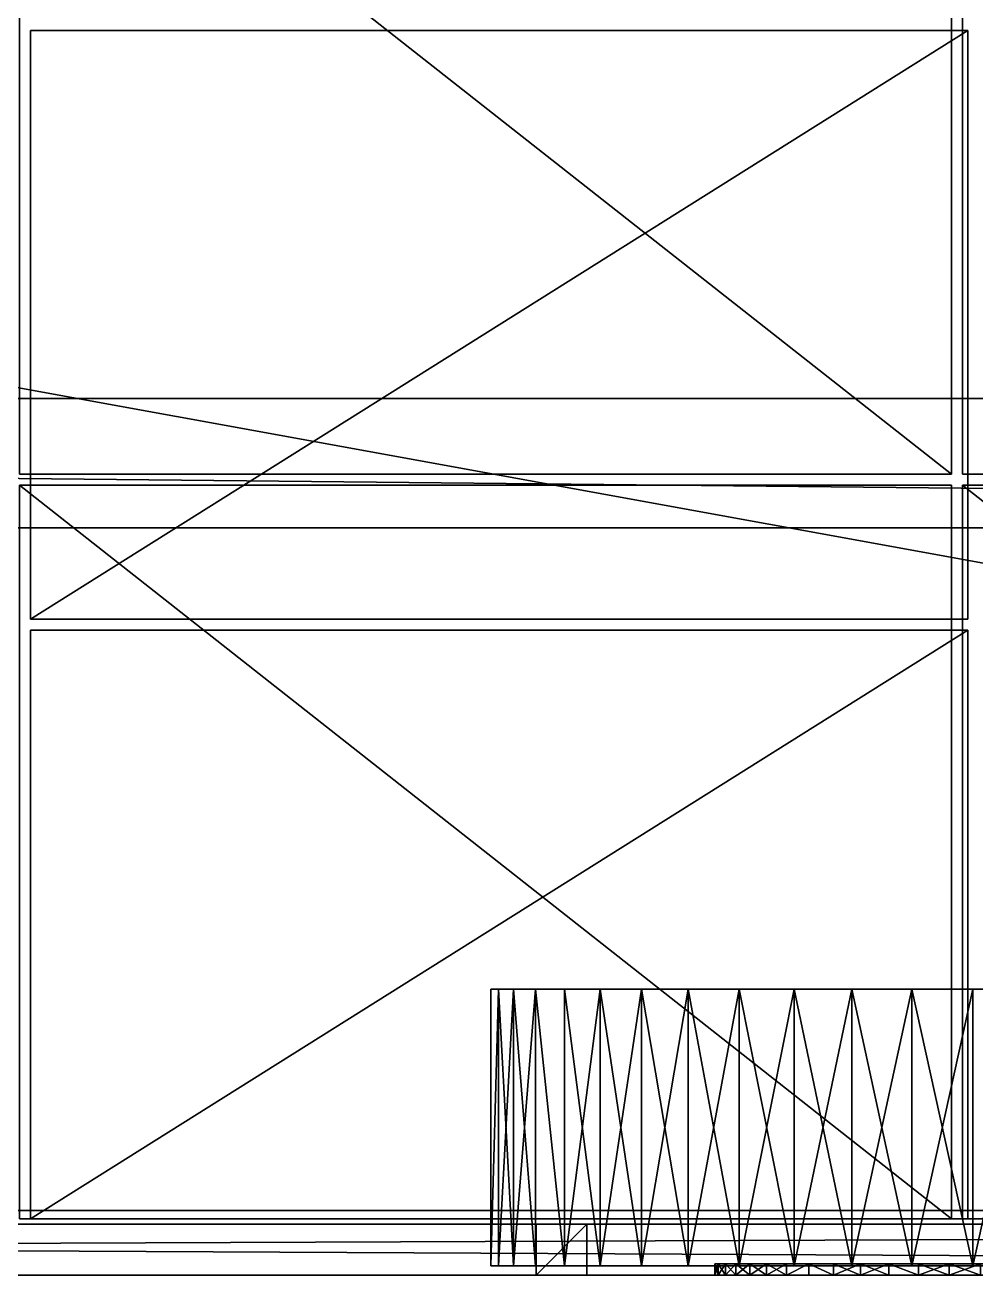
# Model space of a CAD drawing. Header units: millimetres. Extents: x -3100 to 14040, y -1280 to 1295.
# Drawn here: x 8756 to 9787, y -1280 to 75 of the extents above; entities that cross this region are included whole.
import ezdxf

# ---------------------------------------------------------------- set-up
doc = ezdxf.new("R2010")
doc.units = ezdxf.units.MM

msp = doc.modelspace()

# ---------------------------------------------------------------- linework, layer by layer
at = {"layer": 'CAD_75LAB'}
for points in [[(14040, -1280, 1160), (-40, -1280, 1160), (-40, 1280, 1160)], [(14040, 1280, 1160), (14040, -1280, 1160), (-40, 1280, 1160)], [(14040, -1280, 1250), (-40, 1280, 1250), (-40, -1280, 1250)], [(14040, 1280, 1250), (-40, 1280, 1250), (14040, -1280, 1250)], [(9760, -412, 1253), (8750, -412, 1253), (8750, 383, 1253)], [(9760, 383, 1253), (9760, -412, 1253), (8750, 383, 1253)], [(9760, -412, 1945), (8750, 383, 1945), (8750, -412, 1945)], [(9760, 383, 1945), (8750, 383, 1945), (9760, -412, 1945)], [(9760, -412, 1951), (8750, -412, 1951), (8750, 383, 1951)], [(9760, 383, 1951), (9760, -412, 1951), (8750, 383, 1951)], [(9760, -412, 2643), (8750, 383, 2643), (8750, -412, 2643)], [(9760, 383, 2643), (8750, 383, 2643), (9760, -412, 2643)], [(9760, -412, 2649), (8750, -412, 2649), (8750, 383, 2649)], [(9760, 383, 2649), (9760, -412, 2649), (8750, 383, 2649)], [(9760, -412, 3341), (8750, 383, 3341), (8750, -412, 3341)], [(9760, 383, 3341), (8750, 383, 3341), (9760, -412, 3341)], [(9760, -412, 1945), (9760, -412, 1253), (9760, 383, 1253)], [(9760, -412, 1945), (9760, 383, 1253), (9760, 383, 1945)], [(9760, -412, 2643), (9760, -412, 1951), (9760, 383, 1951)], [(9760, -412, 2643), (9760, 383, 1951), (9760, 383, 2643)], [(9760, -412, 3341), (9760, -412, 2649), (9760, 383, 2649)], [(9760, -412, 3341), (9760, 383, 2649), (9760, 383, 3341)], [(9772, -412, 1945), (9772, 383, 1253), (9772, -412, 1253)], [(9772, -412, 1945), (9772, 383, 1945), (9772, 383, 1253)], [(10782, -412, 1253), (9772, -412, 1253), (9772, 383, 1253)], [(10782, 383, 1253), (10782, -412, 1253), (9772, 383, 1253)], [(10782, -412, 1945), (9772, 383, 1945), (9772, -412, 1945)], [(10782, 383, 1945), (9772, 383, 1945), (10782, -412, 1945)], [(9772, -412, 2643), (9772, 383, 1951), (9772, -412, 1951)], [(9772, -412, 2643), (9772, 383, 2643), (9772, 383, 1951)], [(10782, -412, 1951), (9772, -412, 1951), (9772, 383, 1951)], [(10782, 383, 1951), (10782, -412, 1951), (9772, 383, 1951)], [(10782, -412, 2643), (9772, 383, 2643), (9772, -412, 2643)], [(10782, 383, 2643), (9772, 383, 2643), (10782, -412, 2643)], [(9772, -412, 3341), (9772, 383, 2649), (9772, -412, 2649)], [(9772, -412, 3341), (9772, 383, 3341), (9772, 383, 2649)], [(10782, -412, 2649), (9772, -412, 2649), (9772, 383, 2649)], [(10782, 383, 2649), (10782, -412, 2649), (9772, 383, 2649)], [(10782, -412, 3341), (9772, 383, 3341), (9772, -412, 3341)], [(10782, 383, 3341), (9772, 383, 3341), (10782, -412, 3341)], [(8762, -569, 3461), (8762, 69, 3347), (8762, -569, 3347)], [(8762, -569, 3461), (8762, 69, 3461), (8762, 69, 3347)], [(9778, 69, 3347), (8762, 69, 3347), (8762, 69, 3461)], [(9778, 69, 3461), (9778, 69, 3347), (8762, 69, 3461)], [(9778, 69, 3347), (8762, -569, 3347), (8762, 69, 3347)], [(9778, 69, 3347), (9778, -569, 3347), (8762, -569, 3347)], [(9778, 69, 3461), (8762, 69, 3461), (8762, -569, 3461)], [(9778, 69, 3461), (8762, -569, 3461), (9778, -569, 3461)], [(8762, -569, 3581), (8762, 69, 3467), (8762, -569, 3467)], [(8762, -569, 3581), (8762, 69, 3581), (8762, 69, 3467)], [(9778, 69, 3467), (8762, 69, 3467), (8762, 69, 3581)], [(9778, 69, 3581), (9778, 69, 3467), (8762, 69, 3581)], [(9778, 69, 3467), (8762, -569, 3467), (8762, 69, 3467)], [(9778, 69, 3467), (9778, -569, 3467), (8762, -569, 3467)], [(9778, 69, 3581), (8762, 69, 3581), (8762, -569, 3581)], [(9778, 69, 3581), (8762, -569, 3581), (9778, -569, 3581)], [(8762, -569, 3701), (8762, 69, 3587), (8762, -569, 3587)], [(8762, -569, 3701), (8762, 69, 3701), (8762, 69, 3587)], [(9778, 69, 3587), (8762, 69, 3587), (8762, 69, 3701)], [(9778, 69, 3701), (9778, 69, 3587), (8762, 69, 3701)], [(9778, 69, 3587), (8762, -569, 3587), (8762, 69, 3587)], [(9778, 69, 3587), (9778, -569, 3587), (8762, -569, 3587)], [(9778, 69, 3701), (8762, 69, 3701), (8762, -569, 3701)], [(9778, 69, 3701), (8762, -569, 3701), (9778, -569, 3701)], [(8762, -569, 3821), (8762, 69, 3707), (8762, -569, 3707)], [(8762, -569, 3821), (8762, 69, 3821), (8762, 69, 3707)], [(9778, 69, 3707), (8762, 69, 3707), (8762, 69, 3821)], [(9778, 69, 3821), (9778, 69, 3707), (8762, 69, 3821)], [(9778, 69, 3707), (8762, -569, 3707), (8762, 69, 3707)], [(9778, 69, 3707), (9778, -569, 3707), (8762, -569, 3707)], [(9778, 69, 3821), (8762, 69, 3821), (8762, -569, 3821)], [(9778, 69, 3821), (8762, -569, 3821), (9778, -569, 3821)], [(9778, -569, 3461), (9778, -569, 3347), (9778, 69, 3347)], [(9778, -569, 3461), (9778, 69, 3347), (9778, 69, 3461)], [(9778, -569, 3581), (9778, -569, 3467), (9778, 69, 3467)], [(9778, -569, 3581), (9778, 69, 3467), (9778, 69, 3581)], [(9778, -569, 3701), (9778, -569, 3587), (9778, 69, 3587)], [(9778, -569, 3701), (9778, 69, 3587), (9778, 69, 3701)], [(9778, -569, 3821), (9778, -569, 3707), (9778, 69, 3707)], [(9778, -569, 3821), (9778, 69, 3707), (9778, 69, 3821)], [(13960, -330, 1160), (13960, -330, 910), (300, -330, 910)], [(13960, -330, 1160), (300, -330, 910), (300, -330, 1160)], [(13960, -470, 910), (300, -470, 910), (300, -330, 910)], [(13960, -330, 910), (13960, -470, 910), (300, -330, 910)], [(13960, -470, 1160), (300, -330, 1160), (300, -470, 1160)], [(13960, -330, 1160), (300, -330, 1160), (13960, -470, 1160)], [(9760, -412, 1253), (8750, -412, 1945), (8750, -412, 1253)], [(9760, -412, 1945), (8750, -412, 1945), (9760, -412, 1253)], [(9760, -412, 1951), (8750, -412, 2643), (8750, -412, 1951)], [(9760, -412, 2643), (8750, -412, 2643), (9760, -412, 1951)], [(9760, -412, 2649), (8750, -412, 3341), (8750, -412, 2649)], [(9760, -412, 3341), (8750, -412, 3341), (9760, -412, 2649)], [(10782, -412, 1253), (9772, -412, 1945), (9772, -412, 1253)], [(10782, -412, 1945), (9772, -412, 1945), (10782, -412, 1253)], [(10782, -412, 1951), (9772, -412, 2643), (9772, -412, 1951)], [(10782, -412, 2643), (9772, -412, 2643), (10782, -412, 1951)], [(10782, -412, 2649), (9772, -412, 3341), (9772, -412, 2649)], [(10782, -412, 3341), (9772, -412, 3341), (10782, -412, 2649)], [(9760, -424, 1253), (8750, -424, 1253), (8750, -424, 1945)], [(9760, -424, 1945), (9760, -424, 1253), (8750, -424, 1945)], [(9760, -1219, 1253), (8750, -1219, 1253), (8750, -424, 1253)], [(9760, -424, 1253), (9760, -1219, 1253), (8750, -424, 1253)], [(9760, -1219, 1945), (8750, -424, 1945), (8750, -1219, 1945)], [(9760, -424, 1945), (8750, -424, 1945), (9760, -1219, 1945)], [(9760, -424, 1951), (8750, -424, 1951), (8750, -424, 2643)], [(9760, -424, 2643), (9760, -424, 1951), (8750, -424, 2643)], [(9760, -1219, 1951), (8750, -1219, 1951), (8750, -424, 1951)], [(9760, -424, 1951), (9760, -1219, 1951), (8750, -424, 1951)], [(9760, -1219, 2643), (8750, -424, 2643), (8750, -1219, 2643)], [(9760, -424, 2643), (8750, -424, 2643), (9760, -1219, 2643)], [(9760, -424, 2649), (8750, -424, 2649), (8750, -424, 3341)], [(9760, -424, 3341), (9760, -424, 2649), (8750, -424, 3341)], [(9760, -1219, 2649), (8750, -1219, 2649), (8750, -424, 2649)], [(9760, -424, 2649), (9760, -1219, 2649), (8750, -424, 2649)], [(9760, -1219, 3341), (8750, -424, 3341), (8750, -1219, 3341)], [(9760, -424, 3341), (8750, -424, 3341), (9760, -1219, 3341)], [(9760, -1219, 1945), (9760, -1219, 1253), (9760, -424, 1253)], [(9760, -1219, 1945), (9760, -424, 1253), (9760, -424, 1945)], [(9760, -1219, 2643), (9760, -1219, 1951), (9760, -424, 1951)], [(9760, -1219, 2643), (9760, -424, 1951), (9760, -424, 2643)], [(9760, -1219, 3341), (9760, -1219, 2649), (9760, -424, 2649)], [(9760, -1219, 3341), (9760, -424, 2649), (9760, -424, 3341)], [(9772, -1219, 1945), (9772, -424, 1253), (9772, -1219, 1253)], [(9772, -1219, 1945), (9772, -424, 1945), (9772, -424, 1253)], [(10782, -424, 1253), (9772, -424, 1253), (9772, -424, 1945)], [(10782, -424, 1945), (10782, -424, 1253), (9772, -424, 1945)], [(10782, -1219, 1253), (9772, -1219, 1253), (9772, -424, 1253)], [(10782, -424, 1253), (10782, -1219, 1253), (9772, -424, 1253)], [(10782, -1219, 1945), (9772, -424, 1945), (9772, -1219, 1945)], [(10782, -424, 1945), (9772, -424, 1945), (10782, -1219, 1945)], [(9772, -1219, 2643), (9772, -424, 1951), (9772, -1219, 1951)], [(9772, -1219, 2643), (9772, -424, 2643), (9772, -424, 1951)], [(10782, -424, 1951), (9772, -424, 1951), (9772, -424, 2643)], [(10782, -424, 2643), (10782, -424, 1951), (9772, -424, 2643)], [(10782, -1219, 1951), (9772, -1219, 1951), (9772, -424, 1951)], [(10782, -424, 1951), (10782, -1219, 1951), (9772, -424, 1951)], [(10782, -1219, 2643), (9772, -424, 2643), (9772, -1219, 2643)], [(10782, -424, 2643), (9772, -424, 2643), (10782, -1219, 2643)], [(9772, -1219, 3341), (9772, -424, 2649), (9772, -1219, 2649)], [(9772, -1219, 3341), (9772, -424, 3341), (9772, -424, 2649)], [(10782, -424, 2649), (9772, -424, 2649), (9772, -424, 3341)], [(10782, -424, 3341), (10782, -424, 2649), (9772, -424, 3341)], [(10782, -1219, 2649), (9772, -1219, 2649), (9772, -424, 2649)], [(10782, -424, 2649), (10782, -1219, 2649), (9772, -424, 2649)], [(10782, -1219, 3341), (9772, -424, 3341), (9772, -1219, 3341)], [(10782, -424, 3341), (9772, -424, 3341), (10782, -1219, 3341)], [(13960, -470, 1160), (300, -470, 910), (13960, -470, 910)], [(13960, -470, 1160), (300, -470, 1160), (300, -470, 910)], [(9778, -569, 3347), (8762, -569, 3461), (8762, -569, 3347)], [(9778, -569, 3461), (8762, -569, 3461), (9778, -569, 3347)], [(9778, -569, 3467), (8762, -569, 3581), (8762, -569, 3467)], [(9778, -569, 3581), (8762, -569, 3581), (9778, -569, 3467)], [(9778, -569, 3587), (8762, -569, 3701), (8762, -569, 3587)], [(9778, -569, 3701), (8762, -569, 3701), (9778, -569, 3587)], [(9778, -569, 3707), (8762, -569, 3821), (8762, -569, 3707)], [(9778, -569, 3821), (8762, -569, 3821), (9778, -569, 3707)], [(8762, -1219, 3461), (8762, -581, 3347), (8762, -1219, 3347)], [(8762, -1219, 3461), (8762, -581, 3461), (8762, -581, 3347)], [(9778, -581, 3347), (8762, -581, 3347), (8762, -581, 3461)], [(9778, -581, 3461), (9778, -581, 3347), (8762, -581, 3461)], [(9778, -581, 3347), (8762, -1219, 3347), (8762, -581, 3347)], [(9778, -581, 3347), (9778, -1219, 3347), (8762, -1219, 3347)], [(9778, -581, 3461), (8762, -581, 3461), (8762, -1219, 3461)], [(9778, -581, 3461), (8762, -1219, 3461), (9778, -1219, 3461)], [(8762, -1219, 3581), (8762, -581, 3467), (8762, -1219, 3467)], [(8762, -1219, 3581), (8762, -581, 3581), (8762, -581, 3467)], [(9778, -581, 3467), (8762, -581, 3467), (8762, -581, 3581)], [(9778, -581, 3581), (9778, -581, 3467), (8762, -581, 3581)], [(9778, -581, 3467), (8762, -1219, 3467), (8762, -581, 3467)], [(9778, -581, 3467), (9778, -1219, 3467), (8762, -1219, 3467)], [(9778, -581, 3581), (8762, -581, 3581), (8762, -1219, 3581)], [(9778, -581, 3581), (8762, -1219, 3581), (9778, -1219, 3581)], [(8762, -1219, 3701), (8762, -581, 3587), (8762, -1219, 3587)], [(8762, -1219, 3701), (8762, -581, 3701), (8762, -581, 3587)], [(9778, -581, 3587), (8762, -581, 3587), (8762, -581, 3701)], [(9778, -581, 3701), (9778, -581, 3587), (8762, -581, 3701)], [(9778, -581, 3587), (8762, -1219, 3587), (8762, -581, 3587)], [(9778, -581, 3587), (9778, -1219, 3587), (8762, -1219, 3587)], [(9778, -581, 3701), (8762, -581, 3701), (8762, -1219, 3701)], [(9778, -581, 3701), (8762, -1219, 3701), (9778, -1219, 3701)], [(8762, -1219, 3821), (8762, -581, 3707), (8762, -1219, 3707)], [(8762, -1219, 3821), (8762, -581, 3821), (8762, -581, 3707)], [(9778, -581, 3707), (8762, -581, 3707), (8762, -581, 3821)], [(9778, -581, 3821), (9778, -581, 3707), (8762, -581, 3821)], [(9778, -581, 3707), (8762, -1219, 3707), (8762, -581, 3707)], [(9778, -581, 3707), (9778, -1219, 3707), (8762, -1219, 3707)], [(9778, -581, 3821), (8762, -581, 3821), (8762, -1219, 3821)], [(9778, -581, 3821), (8762, -1219, 3821), (9778, -1219, 3821)], [(9778, -1219, 3461), (9778, -1219, 3347), (9778, -581, 3347)], [(9778, -1219, 3461), (9778, -581, 3347), (9778, -581, 3461)], [(9778, -1219, 3581), (9778, -1219, 3467), (9778, -581, 3467)], [(9778, -1219, 3581), (9778, -581, 3467), (9778, -581, 3581)], [(9778, -1219, 3701), (9778, -1219, 3587), (9778, -581, 3587)], [(9778, -1219, 3701), (9778, -581, 3587), (9778, -581, 3701)], [(9778, -1219, 3821), (9778, -1219, 3707), (9778, -581, 3707)], [(9778, -1219, 3821), (9778, -581, 3707), (9778, -581, 3821)], [(9261.02, -1270, 573.24), (9269.19, -1270, 639.22), (9269.19, -970, 639.22)], [(9261.02, -1270, 573.24), (9269.19, -970, 639.22), (9261.02, -970, 573.24)], [(9261.02, -1270, 506.76), (9261.02, -1270, 573.24), (9261.02, -970, 573.24)], [(9261.02, -1270, 506.76), (9261.02, -970, 573.24), (9261.02, -970, 506.76)], [(9261.02, -1270, 506.76), (9261.02, -970, 506.76), (9269.19, -970, 440.78)], [(9269.19, -1270, 440.78), (9261.02, -1270, 506.76), (9269.19, -970, 440.78)], [(9261.02, -970, 506.76), (9285.41, -970, 376.3), (9269.19, -970, 440.78)], [(9261.02, -970, 506.76), (9309.43, -970, 314.3), (9285.41, -970, 376.3)], [(9269.19, -970, 639.22), (9261.02, -970, 506.76), (9261.02, -970, 573.24)], [(9269.19, -970, 639.22), (9309.43, -970, 314.3), (9261.02, -970, 506.76)], [(9269.19, -1270, 639.22), (9285.41, -1270, 703.7), (9285.41, -970, 703.7)], [(9269.19, -1270, 639.22), (9285.41, -970, 703.7), (9269.19, -970, 639.22)], [(9285.41, -1270, 376.3), (9269.19, -1270, 440.78), (9269.19, -970, 440.78)], [(9285.41, -1270, 376.3), (9269.19, -970, 440.78), (9285.41, -970, 376.3)], [(9269.19, -970, 639.22), (9424.09, -970, 152.33), (9309.43, -970, 314.3)], [(9474.58, -970, 970.93), (9269.19, -970, 639.22), (9285.41, -970, 703.7)], [(9849.83, -970, 1077.7), (9269.19, -970, 639.22), (9474.58, -970, 970.93)], [(9849.83, -970, 1077.7), (9424.09, -970, 152.33), (9269.19, -970, 639.22)], [(9285.41, -1270, 703.7), (9309.43, -970, 765.7), (9285.41, -970, 703.7)], [(9285.41, -1270, 703.7), (9309.43, -1270, 765.7), (9309.43, -970, 765.7)], [(9309.43, -1270, 314.3), (9285.41, -1270, 376.3), (9285.41, -970, 376.3)], [(9309.43, -1270, 314.3), (9285.41, -970, 376.3), (9309.43, -970, 314.3)], [(9340.88, -970, 824.27), (9285.41, -970, 703.7), (9309.43, -970, 765.7)], [(9474.58, -970, 970.93), (9285.41, -970, 703.7), (9340.88, -970, 824.27)], [(9340.88, -1270, 824.27), (9340.88, -970, 824.27), (9309.43, -970, 765.7)], [(9309.43, -1270, 765.7), (9340.88, -1270, 824.27), (9309.43, -970, 765.7)], [(9340.88, -1270, 255.73), (9309.43, -1270, 314.3), (9309.43, -970, 314.3)], [(9340.88, -1270, 255.73), (9309.43, -970, 314.3), (9340.88, -970, 255.73)], [(9309.43, -970, 314.3), (9424.09, -970, 152.33), (9340.88, -970, 255.73)], [(9340.88, -1270, 824.27), (9379.3, -970, 878.54), (9340.88, -970, 824.27)], [(9340.88, -1270, 824.27), (9379.3, -1270, 878.54), (9379.3, -970, 878.54)], [(9379.3, -1270, 201.46), (9340.88, -1270, 255.73), (9340.88, -970, 255.73)], [(9379.3, -1270, 201.46), (9340.88, -970, 255.73), (9379.3, -970, 201.46)], [(9340.88, -970, 255.73), (9424.09, -970, 152.33), (9379.3, -970, 201.46)], [(9474.58, -970, 970.93), (9340.88, -970, 824.27), (9379.3, -970, 878.54)], [(9379.3, -1270, 878.54), (9424.09, -970, 927.67), (9379.3, -970, 878.54)], [(9379.3, -1270, 878.54), (9424.09, -1270, 927.67), (9424.09, -970, 927.67)], [(9424.09, -1270, 152.33), (9379.3, -1270, 201.46), (9379.3, -970, 201.46)], [(9424.09, -1270, 152.33), (9379.3, -970, 201.46), (9424.09, -970, 152.33)], [(9474.58, -970, 970.93), (9379.3, -970, 878.54), (9424.09, -970, 927.67)], [(9424.09, -1270, 927.67), (9474.58, -970, 970.93), (9424.09, -970, 927.67)], [(9424.09, -1270, 927.67), (9474.58, -1270, 970.93), (9474.58, -970, 970.93)], [(9474.58, -1270, 109.07), (9424.09, -1270, 152.33), (9424.09, -970, 152.33)], [(9474.58, -1270, 109.07), (9424.09, -970, 152.33), (9474.58, -970, 109.07)], [(9530, -970, 72.35), (9474.58, -970, 109.07), (9424.09, -970, 152.33)], [(9589.52, -970, 42.71), (9530, -970, 72.35), (9424.09, -970, 152.33)], [(9849.83, -970, 2.3), (9589.52, -970, 42.71), (9424.09, -970, 152.33)], [(10335.91, -970, 606.36), (9424.09, -970, 152.33), (9849.83, -970, 1077.7)], [(10335.91, -970, 606.36), (9849.83, -970, 2.3), (9424.09, -970, 152.33)], [(9474.58, -1270, 970.93), (9530, -970, 1007.65), (9474.58, -970, 970.93)], [(9474.58, -1270, 970.93), (9530, -1270, 1007.65), (9530, -970, 1007.65)], [(9530, -1270, 72.35), (9474.58, -1270, 109.07), (9474.58, -970, 109.07)], [(9530, -1270, 72.35), (9474.58, -970, 109.07), (9530, -970, 72.35)], [(9849.83, -970, 1077.7), (9474.58, -970, 970.93), (9530, -970, 1007.65)], [(9530, -1270, 1007.65), (9589.52, -970, 1037.29), (9530, -970, 1007.65)], [(9530, -1270, 1007.65), (9589.52, -1270, 1037.29), (9589.52, -970, 1037.29)], [(9589.52, -1270, 42.71), (9530, -1270, 72.35), (9530, -970, 72.35)], [(9589.52, -1270, 42.71), (9530, -970, 72.35), (9589.52, -970, 42.71)], [(9652.22, -970, 1059.39), (9530, -970, 1007.65), (9589.52, -970, 1037.29)], [(9849.83, -970, 1077.7), (9530, -970, 1007.65), (9652.22, -970, 1059.39)], [(9652.22, -1270, 1059.39), (9652.22, -970, 1059.39), (9589.52, -970, 1037.29)], [(9589.52, -1270, 1037.29), (9652.22, -1270, 1059.39), (9589.52, -970, 1037.29)], [(9589.52, -1270, 42.71), (9589.52, -970, 42.71), (9652.22, -970, 20.61)], [(9652.22, -1270, 20.61), (9589.52, -1270, 42.71), (9652.22, -970, 20.61)], [(9849.83, -970, 2.3), (9652.22, -970, 20.61), (9589.52, -970, 42.71)], [(9652.22, -1270, 1059.39), (9717.17, -970, 1073.61), (9652.22, -970, 1059.39)], [(9652.22, -1270, 1059.39), (9717.17, -1270, 1073.61), (9717.17, -970, 1073.61)], [(9717.17, -1270, 6.39), (9652.22, -1270, 20.61), (9652.22, -970, 20.61)], [(9717.17, -1270, 6.39), (9652.22, -970, 20.61), (9717.17, -970, 6.39)], [(9849.83, -970, 2.3), (9717.17, -970, 6.39), (9652.22, -970, 20.61)], [(9783.37, -970, 1079.74), (9652.22, -970, 1059.39), (9717.17, -970, 1073.61)], [(9849.83, -970, 1077.7), (9652.22, -970, 1059.39), (9783.37, -970, 1079.74)], [(9717.17, -1270, 1073.61), (9783.37, -1270, 1079.74), (9783.37, -970, 1079.74)], [(9717.17, -1270, 1073.61), (9783.37, -970, 1079.74), (9717.17, -970, 1073.61)], [(9783.37, -1270, 0.26), (9717.17, -1270, 6.39), (9717.17, -970, 6.39)], [(9783.37, -1270, 0.26), (9717.17, -970, 6.39), (9783.37, -970, 0.26)], [(9849.83, -970, 2.3), (9783.37, -970, 0.26), (9717.17, -970, 6.39)], [(9783.37, -1270, 1079.74), (9849.83, -1270, 1077.7), (9849.83, -970, 1077.7)], [(9783.37, -1270, 1079.74), (9849.83, -970, 1077.7), (9783.37, -970, 1079.74)], [(9783.37, -1270, 0.26), (9783.37, -970, 0.26), (9849.83, -970, 2.3)], [(9849.83, -1270, 2.3), (9783.37, -1270, 0.26), (9849.83, -970, 2.3)], [(14040, -1210, 1250), (-40, -1210, 1250), (-40, -1210, 1320)], [(14040, -1210, 1320), (14040, -1210, 1250), (-40, -1210, 1320)], [(14040, -1280, 1250), (-40, -1280, 1250), (-40, -1210, 1250)], [(14040, -1210, 1250), (14040, -1280, 1250), (-40, -1210, 1250)], [(14040, -1280, 1320), (-40, -1210, 1320), (-40, -1280, 1320)], [(14040, -1210, 1320), (-40, -1210, 1320), (14040, -1280, 1320)], [(9760, -1219, 1253), (8750, -1219, 1945), (8750, -1219, 1253)], [(9760, -1219, 1945), (8750, -1219, 1945), (9760, -1219, 1253)], [(9760, -1219, 1951), (8750, -1219, 2643), (8750, -1219, 1951)], [(9760, -1219, 2643), (8750, -1219, 2643), (9760, -1219, 1951)], [(9760, -1219, 2649), (8750, -1219, 3341), (8750, -1219, 2649)], [(9760, -1219, 3341), (8750, -1219, 3341), (9760, -1219, 2649)], [(9778, -1219, 3347), (8762, -1219, 3461), (8762, -1219, 3347)], [(9778, -1219, 3461), (8762, -1219, 3461), (9778, -1219, 3347)], [(9778, -1219, 3467), (8762, -1219, 3581), (8762, -1219, 3467)], [(9778, -1219, 3581), (8762, -1219, 3581), (9778, -1219, 3467)], [(9778, -1219, 3587), (8762, -1219, 3701), (8762, -1219, 3587)], [(9778, -1219, 3701), (8762, -1219, 3701), (9778, -1219, 3587)], [(9778, -1219, 3707), (8762, -1219, 3821), (8762, -1219, 3707)], [(9778, -1219, 3821), (8762, -1219, 3821), (9778, -1219, 3707)], [(10782, -1219, 1253), (9772, -1219, 1945), (9772, -1219, 1253)], [(10782, -1219, 1945), (9772, -1219, 1945), (10782, -1219, 1253)], [(10782, -1219, 1951), (9772, -1219, 2643), (9772, -1219, 1951)], [(10782, -1219, 2643), (9772, -1219, 2643), (10782, -1219, 1951)], [(10782, -1219, 2649), (9772, -1219, 3341), (9772, -1219, 2649)], [(10782, -1219, 3341), (9772, -1219, 3341), (10782, -1219, 2649)], [(14040, -1225, 3995), (14040, -1225, 3940), (-40, -1225, 3940)], [(14040, -1225, 3995), (-40, -1225, 3940), (-40, -1225, 3995)], [(14040, -1225, 3940), (-40, -1280, 3940), (-40, -1225, 3940)], [(14040, -1225, 3940), (14040, -1280, 3940), (-40, -1280, 3940)], [(14040, -1225, 3995), (-40, -1225, 3995), (-40, -1280, 3995)], [(14040, -1225, 3995), (-40, -1280, 3995), (14040, -1280, 3995)], [(9310, -1225, 3940), (9310, -1225, 1250), (9310, -1280, 1250)], [(9310, -1280, 3940), (9310, -1225, 3940), (9310, -1280, 1250)], [(9310, -1225, 3940), (9365, -1225, 1250), (9310, -1225, 1250)], [(9365, -1225, 3940), (9365, -1225, 1250), (9310, -1225, 3940)], [(9365, -1225, 1250), (9310, -1280, 1250), (9310, -1225, 1250)], [(9365, -1225, 1250), (9365, -1280, 1250), (9310, -1280, 1250)], [(9365, -1225, 3940), (9310, -1225, 3940), (9310, -1280, 3940)], [(9365, -1225, 3940), (9310, -1280, 3940), (9365, -1280, 3940)], [(9365, -1225, 3940), (9365, -1280, 1250), (9365, -1225, 1250)], [(9365, -1280, 3940), (9365, -1280, 1250), (9365, -1225, 3940)], [(9261.02, -1270, 506.76), (9269.19, -1270, 440.78), (9285.41, -1270, 376.3)], [(9261.02, -1270, 506.76), (9285.41, -1270, 376.3), (9309.43, -1270, 314.3)], [(9269.19, -1270, 639.22), (9261.02, -1270, 573.24), (9261.02, -1270, 506.76)], [(9269.19, -1270, 639.22), (9261.02, -1270, 506.76), (9309.43, -1270, 314.3)], [(9269.19, -1270, 639.22), (9309.43, -1270, 314.3), (9424.09, -1270, 152.33)], [(9474.58, -1270, 970.93), (9285.41, -1270, 703.7), (9269.19, -1270, 639.22)], [(9849.83, -1270, 1077.7), (9474.58, -1270, 970.93), (9269.19, -1270, 639.22)], [(9849.83, -1270, 1077.7), (9269.19, -1270, 639.22), (9424.09, -1270, 152.33)], [(9340.88, -1270, 824.27), (9309.43, -1270, 765.7), (9285.41, -1270, 703.7)], [(9474.58, -1270, 970.93), (9340.88, -1270, 824.27), (9285.41, -1270, 703.7)], [(9309.43, -1270, 314.3), (9340.88, -1270, 255.73), (9424.09, -1270, 152.33)], [(9340.88, -1270, 255.73), (9379.3, -1270, 201.46), (9424.09, -1270, 152.33)], [(9474.58, -1270, 970.93), (9379.3, -1270, 878.54), (9340.88, -1270, 824.27)], [(9474.58, -1270, 970.93), (9424.09, -1270, 927.67), (9379.3, -1270, 878.54)], [(9530, -1270, 72.35), (9424.09, -1270, 152.33), (9474.58, -1270, 109.07)], [(9589.52, -1270, 42.71), (9424.09, -1270, 152.33), (9530, -1270, 72.35)], [(9849.83, -1270, 2.3), (9424.09, -1270, 152.33), (9589.52, -1270, 42.71)], [(10335.91, -1270, 606.36), (9849.83, -1270, 1077.7), (9424.09, -1270, 152.33)], [(10335.91, -1270, 606.36), (9424.09, -1270, 152.33), (9849.83, -1270, 2.3)], [(9849.83, -1270, 1077.7), (9530, -1270, 1007.65), (9474.58, -1270, 970.93)], [(9503.48, -1280, 556.96), (9507.35, -1280, 590.65), (9507.35, -1268, 590.65)], [(9503.48, -1280, 556.96), (9507.35, -1268, 590.65), (9503.48, -1268, 556.96)], [(9503.48, -1280, 556.96), (9503.48, -1268, 556.96), (9503.48, -1268, 523.04)], [(9503.48, -1280, 523.04), (9503.48, -1280, 556.96), (9503.48, -1268, 523.04)], [(9507.35, -1280, 489.35), (9503.48, -1280, 523.04), (9503.48, -1268, 523.04)], [(9507.35, -1280, 489.35), (9503.48, -1268, 523.04), (9507.35, -1268, 489.35)], [(9503.48, -1268, 556.96), (9507.35, -1268, 489.35), (9503.48, -1268, 523.04)], [(9503.48, -1268, 556.96), (9515.03, -1268, 456.33), (9507.35, -1268, 489.35)], [(9503.48, -1268, 556.96), (9526.43, -1268, 424.39), (9515.03, -1268, 456.33)], [(9515.03, -1268, 623.67), (9503.48, -1268, 556.96), (9507.35, -1268, 590.65)], [(9581.19, -1268, 740.82), (9503.48, -1268, 556.96), (9515.03, -1268, 623.67)], [(9661.4, -1268, 802.68), (9503.48, -1268, 556.96), (9581.19, -1268, 740.82)], [(9661.4, -1268, 802.68), (9526.43, -1268, 424.39), (9503.48, -1268, 556.96)], [(9507.35, -1280, 590.65), (9515.03, -1280, 623.67), (9515.03, -1268, 623.67)], [(9507.35, -1280, 590.65), (9515.03, -1268, 623.67), (9507.35, -1268, 590.65)], [(9515.03, -1280, 456.33), (9507.35, -1280, 489.35), (9507.35, -1268, 489.35)], [(9515.03, -1280, 456.33), (9507.35, -1268, 489.35), (9515.03, -1268, 456.33)], [(9515.03, -1280, 623.67), (9526.43, -1280, 655.61), (9526.43, -1268, 655.61)], [(9515.03, -1280, 623.67), (9526.43, -1268, 655.61), (9515.03, -1268, 623.67)], [(9526.43, -1280, 424.39), (9515.03, -1280, 456.33), (9515.03, -1268, 456.33)], [(9526.43, -1280, 424.39), (9515.03, -1268, 456.33), (9526.43, -1268, 424.39)], [(9559.72, -1268, 714.57), (9515.03, -1268, 623.67), (9526.43, -1268, 655.61)], [(9581.19, -1268, 740.82), (9515.03, -1268, 623.67), (9559.72, -1268, 714.57)], [(9526.43, -1280, 655.61), (9541.39, -1280, 686.04), (9541.39, -1268, 686.04)], [(9526.43, -1280, 655.61), (9541.39, -1268, 686.04), (9526.43, -1268, 655.61)], [(9541.39, -1280, 393.96), (9526.43, -1280, 424.39), (9526.43, -1268, 424.39)], [(9541.39, -1280, 393.96), (9526.43, -1268, 424.39), (9541.39, -1268, 393.96)], [(9526.43, -1268, 424.39), (9559.72, -1268, 365.43), (9541.39, -1268, 393.96)], [(9526.43, -1268, 424.39), (9581.19, -1268, 339.18), (9559.72, -1268, 365.43)], [(9559.72, -1268, 714.57), (9526.43, -1268, 655.61), (9541.39, -1268, 686.04)], [(9661.4, -1268, 802.68), (9581.19, -1268, 339.18), (9526.43, -1268, 424.39)], [(9652.22, -1270, 1059.39), (9589.52, -1270, 1037.29), (9530, -1270, 1007.65)], [(9849.83, -1270, 1077.7), (9652.22, -1270, 1059.39), (9530, -1270, 1007.65)], [(9559.72, -1280, 714.57), (9559.72, -1268, 714.57), (9541.39, -1268, 686.04)], [(9541.39, -1280, 686.04), (9559.72, -1280, 714.57), (9541.39, -1268, 686.04)], [(9541.39, -1280, 393.96), (9541.39, -1268, 393.96), (9559.72, -1268, 365.43)], [(9559.72, -1280, 365.43), (9541.39, -1280, 393.96), (9559.72, -1268, 365.43)], [(9559.72, -1280, 714.57), (9581.19, -1280, 740.82), (9581.19, -1268, 740.82)], [(9559.72, -1280, 714.57), (9581.19, -1268, 740.82), (9559.72, -1268, 714.57)], [(9581.19, -1280, 339.18), (9559.72, -1280, 365.43), (9559.72, -1268, 365.43)], [(9581.19, -1280, 339.18), (9559.72, -1268, 365.43), (9581.19, -1268, 339.18)], [(9581.19, -1280, 740.82), (9605.51, -1268, 764.46), (9581.19, -1268, 740.82)], [(9581.19, -1280, 740.82), (9605.51, -1280, 764.46), (9605.51, -1268, 764.46)], [(9581.19, -1280, 339.18), (9581.19, -1268, 339.18), (9605.51, -1268, 315.54)], [(9605.51, -1280, 315.54), (9581.19, -1280, 339.18), (9605.51, -1268, 315.54)], [(9632.36, -1268, 294.83), (9605.51, -1268, 315.54), (9581.19, -1268, 339.18)], [(9661.4, -1268, 277.32), (9632.36, -1268, 294.83), (9581.19, -1268, 339.18)], [(9661.4, -1268, 802.68), (9581.19, -1268, 740.82), (9605.51, -1268, 764.46)], [(9661.4, -1268, 802.68), (9661.4, -1268, 277.32), (9581.19, -1268, 339.18)], [(9849.83, -1270, 2.3), (9589.52, -1270, 42.71), (9652.22, -1270, 20.61)], [(9632.36, -1280, 785.17), (9632.36, -1268, 785.17), (9605.51, -1268, 764.46)], [(9605.51, -1280, 764.46), (9632.36, -1280, 785.17), (9605.51, -1268, 764.46)], [(9632.36, -1280, 294.83), (9605.51, -1280, 315.54), (9605.51, -1268, 315.54)], [(9632.36, -1280, 294.83), (9605.51, -1268, 315.54), (9632.36, -1268, 294.83)], [(9661.4, -1268, 802.68), (9605.51, -1268, 764.46), (9632.36, -1268, 785.17)], [(9661.4, -1280, 802.68), (9661.4, -1268, 802.68), (9632.36, -1268, 785.17)], [(9632.36, -1280, 785.17), (9661.4, -1280, 802.68), (9632.36, -1268, 785.17)], [(9632.36, -1280, 294.83), (9632.36, -1268, 294.83), (9661.4, -1268, 277.32)], [(9661.4, -1280, 277.32), (9632.36, -1280, 294.83), (9661.4, -1268, 277.32)], [(9849.83, -1270, 2.3), (9652.22, -1270, 20.61), (9717.17, -1270, 6.39)], [(9783.37, -1270, 1079.74), (9717.17, -1270, 1073.61), (9652.22, -1270, 1059.39)], [(9849.83, -1270, 1077.7), (9783.37, -1270, 1079.74), (9652.22, -1270, 1059.39)], [(9661.4, -1280, 802.68), (9692.25, -1268, 816.76), (9661.4, -1268, 802.68)], [(9661.4, -1280, 802.68), (9692.25, -1280, 816.76), (9692.25, -1268, 816.76)], [(9692.25, -1280, 263.24), (9661.4, -1280, 277.32), (9661.4, -1268, 277.32)], [(9692.25, -1280, 263.24), (9661.4, -1268, 277.32), (9692.25, -1268, 263.24)], [(9724.5, -1268, 827.24), (9661.4, -1268, 277.32), (9661.4, -1268, 802.68)], [(9724.5, -1268, 827.24), (9661.4, -1268, 802.68), (9692.25, -1268, 816.76)], [(9724.5, -1268, 827.24), (9692.25, -1268, 263.24), (9661.4, -1268, 277.32)], [(9724.5, -1280, 827.24), (9724.5, -1268, 827.24), (9692.25, -1268, 816.76)], [(9692.25, -1280, 816.76), (9724.5, -1280, 827.24), (9692.25, -1268, 816.76)], [(9724.5, -1280, 252.76), (9692.25, -1280, 263.24), (9692.25, -1268, 263.24)], [(9724.5, -1280, 252.76), (9692.25, -1268, 263.24), (9724.5, -1268, 252.76)], [(9791.52, -1268, 243.12), (9724.5, -1268, 252.76), (9692.25, -1268, 263.24)], [(9858.98, -1268, 248.92), (9791.52, -1268, 243.12), (9692.25, -1268, 263.24)], [(9923.38, -1268, 269.84), (9858.98, -1268, 248.92), (9692.25, -1268, 263.24)], [(9981.36, -1268, 304.81), (9923.38, -1268, 269.84), (9692.25, -1268, 263.24)], [(9923.38, -1268, 810.16), (9692.25, -1268, 263.24), (9724.5, -1268, 827.24)], [(9923.38, -1268, 810.16), (9981.36, -1268, 304.81), (9692.25, -1268, 263.24)], [(9849.83, -1270, 2.3), (9717.17, -1270, 6.39), (9783.37, -1270, 0.26)], [(9757.73, -1280, 833.98), (9757.73, -1268, 833.98), (9724.5, -1268, 827.24)], [(9724.5, -1280, 827.24), (9757.73, -1280, 833.98), (9724.5, -1268, 827.24)], [(9724.5, -1280, 252.76), (9724.5, -1268, 252.76), (9757.73, -1268, 246.02)], [(9757.73, -1280, 246.02), (9724.5, -1280, 252.76), (9757.73, -1268, 246.02)], [(9791.52, -1268, 243.12), (9757.73, -1268, 246.02), (9724.5, -1268, 252.76)], [(9825.42, -1268, 835.91), (9724.5, -1268, 827.24), (9757.73, -1268, 833.98)], [(9858.98, -1268, 831.08), (9724.5, -1268, 827.24), (9825.42, -1268, 835.91)], [(9923.38, -1268, 810.16), (9724.5, -1268, 827.24), (9858.98, -1268, 831.08)], [(9791.52, -1280, 836.88), (9791.52, -1268, 836.88), (9757.73, -1268, 833.98)], [(9757.73, -1280, 833.98), (9791.52, -1280, 836.88), (9757.73, -1268, 833.98)], [(9757.73, -1280, 246.02), (9757.73, -1268, 246.02), (9791.52, -1268, 243.12)], [(9791.52, -1280, 243.12), (9757.73, -1280, 246.02), (9791.52, -1268, 243.12)], [(9825.42, -1268, 835.91), (9757.73, -1268, 833.98), (9791.52, -1268, 836.88)], [(14040, -1280, 1160), (-40, -1280, 1250), (-40, -1280, 1160)], [(14040, -1280, 1250), (-40, -1280, 1250), (14040, -1280, 1160)], [(14040, -1280, 3995), (-40, -1280, 3940), (14040, -1280, 3940)], [(14040, -1280, 3995), (-40, -1280, 3995), (-40, -1280, 3940)], [(14040, -1280, 1250), (-40, -1280, 1320), (-40, -1280, 1250)], [(14040, -1280, 1320), (-40, -1280, 1320), (14040, -1280, 1250)], [(9310, -1280, 3940), (9310, -1280, 1250), (9365, -1280, 1250)], [(9365, -1280, 3940), (9310, -1280, 3940), (9365, -1280, 1250)], [(9503.48, -1280, 556.96), (9503.48, -1280, 523.04), (9507.35, -1280, 489.35)], [(9503.48, -1280, 556.96), (9507.35, -1280, 489.35), (9515.03, -1280, 456.33)], [(9503.48, -1280, 556.96), (9515.03, -1280, 456.33), (9526.43, -1280, 424.39)], [(9515.03, -1280, 623.67), (9507.35, -1280, 590.65), (9503.48, -1280, 556.96)], [(9581.19, -1280, 740.82), (9515.03, -1280, 623.67), (9503.48, -1280, 556.96)], [(9661.4, -1280, 802.68), (9581.19, -1280, 740.82), (9503.48, -1280, 556.96)], [(9661.4, -1280, 802.68), (9503.48, -1280, 556.96), (9526.43, -1280, 424.39)], [(9559.72, -1280, 714.57), (9526.43, -1280, 655.61), (9515.03, -1280, 623.67)], [(9581.19, -1280, 740.82), (9559.72, -1280, 714.57), (9515.03, -1280, 623.67)], [(9526.43, -1280, 424.39), (9541.39, -1280, 393.96), (9559.72, -1280, 365.43)], [(9526.43, -1280, 424.39), (9559.72, -1280, 365.43), (9581.19, -1280, 339.18)], [(9559.72, -1280, 714.57), (9541.39, -1280, 686.04), (9526.43, -1280, 655.61)], [(9661.4, -1280, 802.68), (9526.43, -1280, 424.39), (9581.19, -1280, 339.18)], [(9632.36, -1280, 294.83), (9581.19, -1280, 339.18), (9605.51, -1280, 315.54)], [(9661.4, -1280, 277.32), (9581.19, -1280, 339.18), (9632.36, -1280, 294.83)], [(9661.4, -1280, 802.68), (9605.51, -1280, 764.46), (9581.19, -1280, 740.82)], [(9661.4, -1280, 802.68), (9581.19, -1280, 339.18), (9661.4, -1280, 277.32)], [(9661.4, -1280, 802.68), (9632.36, -1280, 785.17), (9605.51, -1280, 764.46)], [(9724.5, -1280, 827.24), (9661.4, -1280, 802.68), (9661.4, -1280, 277.32)], [(9724.5, -1280, 827.24), (9692.25, -1280, 816.76), (9661.4, -1280, 802.68)], [(9724.5, -1280, 827.24), (9661.4, -1280, 277.32), (9692.25, -1280, 263.24)], [(9791.52, -1280, 243.12), (9692.25, -1280, 263.24), (9724.5, -1280, 252.76)], [(9858.98, -1280, 248.92), (9692.25, -1280, 263.24), (9791.52, -1280, 243.12)], [(9923.38, -1280, 269.84), (9692.25, -1280, 263.24), (9858.98, -1280, 248.92)], [(9981.36, -1280, 304.81), (9692.25, -1280, 263.24), (9923.38, -1280, 269.84)], [(9923.38, -1280, 810.16), (9724.5, -1280, 827.24), (9692.25, -1280, 263.24)], [(9923.38, -1280, 810.16), (9692.25, -1280, 263.24), (9981.36, -1280, 304.81)], [(9791.52, -1280, 243.12), (9724.5, -1280, 252.76), (9757.73, -1280, 246.02)], [(9825.42, -1280, 835.91), (9757.73, -1280, 833.98), (9724.5, -1280, 827.24)], [(9858.98, -1280, 831.08), (9825.42, -1280, 835.91), (9724.5, -1280, 827.24)], [(9923.38, -1280, 810.16), (9858.98, -1280, 831.08), (9724.5, -1280, 827.24)], [(9825.42, -1280, 835.91), (9791.52, -1280, 836.88), (9757.73, -1280, 833.98)]]:
    msp.add_3dface(points, dxfattribs=at)

doc.saveas('drawing.dxf')
